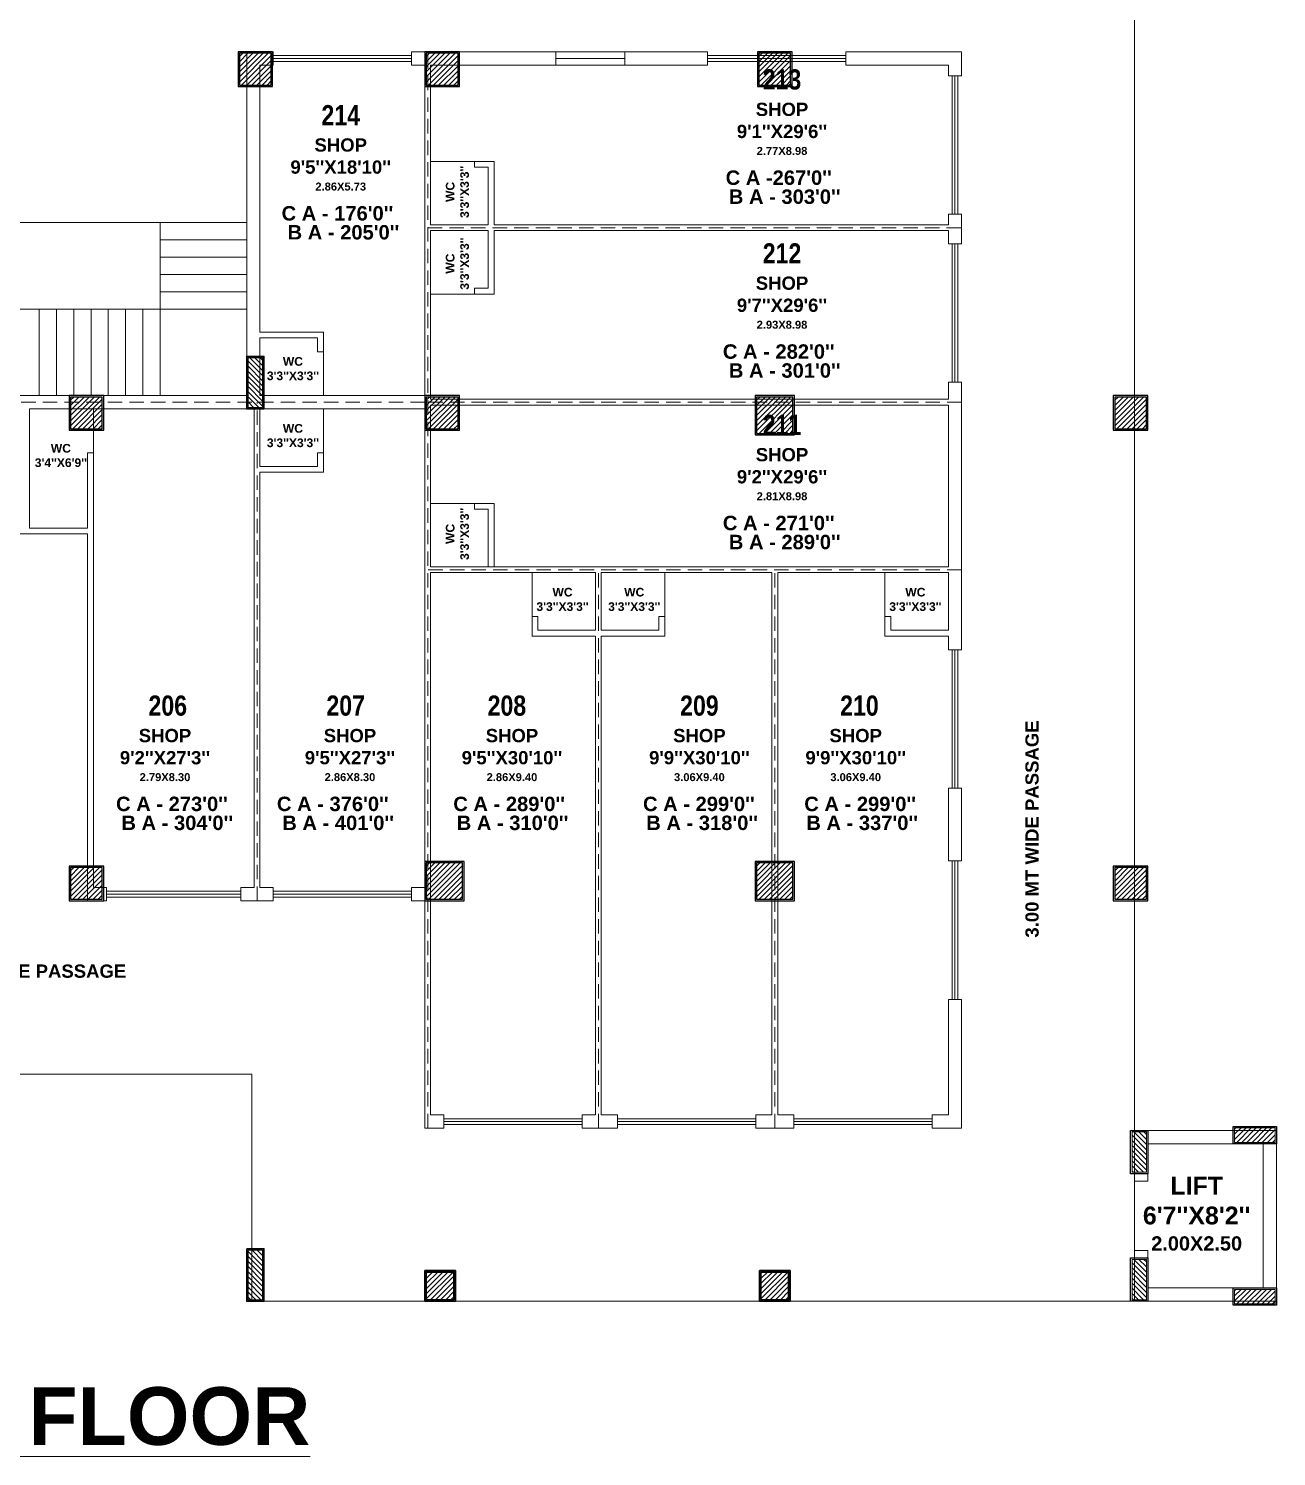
# Model space of a CAD drawing. Header units: metres. Extents: x 0 to 8495, y 0 to 3455.
# Drawn here: x 8299.6 to 8321.24, y 173.93 to 198.69 of the extents above; entities that cross this region are included whole.
import ezdxf

# ---------------------------------------------------------------- set-up
doc = ezdxf.new("R2010")
doc.units = ezdxf.units.M
doc.header["$MEASUREMENT"] = 0
doc.linetypes.add('DASH2', pattern=[0.375, 0.25, -0.125])
doc.layers.get('0').update_dxf_attribs({"lineweight": 18})
doc.layers.add('Columns', color=12, linetype='Continuous', lineweight=25)
doc.layers.add('furniture', color=30, linetype='Continuous', lineweight=20)
doc.styles.get("Standard").update_dxf_attribs({"font": 'ARIALN.TTF', "height": 0.2})

msp = doc.modelspace()

# ---------------------------------------------------------------- hatches: boundary and pattern name
at = {"layer": 'Columns'}
h = msp.add_hatch(dxfattribs=at)
h.set_pattern_fill('ANSI31', scale=0.5)
h.set_pattern_definition([(45, (1172.101216, -260.074664), (-0.0441941738, 0.0441941738), [])])
h.paths.add_polyline_path([(8303.258, 197.711), (8303.808, 197.711), (8303.808, 198.261), (8303.258, 198.261)])
h = msp.add_hatch(dxfattribs=at)
h.set_pattern_fill('ANSI31', scale=0.5)
h.set_pattern_definition([(45, (1175.341216, -260.074664), (-0.0441941738, 0.0441941738), [])])
h.paths.add_polyline_path([(8306.498, 197.711), (8307.048, 197.711), (8307.048, 198.261), (8306.498, 198.261)])
h = msp.add_hatch(dxfattribs=at)
h.set_pattern_fill('ANSI31', scale=0.5)
h.set_pattern_definition([(45, (1181.111216, -260.074664), (-0.0441941738, 0.0441941738), [])])
h.paths.add_polyline_path([(8312.268, 197.711), (8312.818, 197.711), (8312.818, 198.261), (8312.268, 198.261)])
at = {"layer": 'Columns', "lineweight": 0}
h = msp.add_hatch(dxfattribs=at)
h.set_pattern_fill('ANSI31', color=1, scale=0.5, angle=-90)
h.set_pattern_definition([(315, (1169.875055, -258.413656), (0.0441941738, 0.0441941738), [])])
h.paths.add_polyline_path([(8303.658, 192.981), (8303.408, 192.981), (8303.408, 192.121), (8303.658, 192.121)])
at = {"layer": 'Columns'}
h = msp.add_hatch(dxfattribs=at)
h.set_pattern_fill('ANSI31', scale=0.5)
h.set_pattern_definition([(45, (1169.171216, -266.034664), (-0.0441941738, 0.0441941738), [])])
h.paths.add_polyline_path([(8300.328, 191.751), (8300.878, 191.751), (8300.878, 192.301), (8300.328, 192.301)])
h = msp.add_hatch(dxfattribs=at)
h.set_pattern_fill('ANSI31', scale=0.5)
h.set_pattern_definition([(45, (1175.341216, -266.034664), (-0.0441941738, 0.0441941738), [])])
h.paths.add_polyline_path([(8306.498, 191.751), (8307.048, 191.751), (8307.048, 192.301), (8306.498, 192.301)])
h = msp.add_hatch(dxfattribs=at)
h.set_pattern_fill('ANSI31', color=6, scale=0.5)
h.set_pattern_definition([(45, (1181.186216, -266.184664), (-0.0441941738, 0.0441941738), [])])
h.paths.add_polyline_path([(8312.858, 191.671), (8312.858, 192.301), (8312.228, 192.301), (8312.228, 191.671)])
h = msp.add_hatch(dxfattribs=at)
h.set_pattern_fill('ANSI31', scale=0.5)
h.set_pattern_definition([(45, (1187.28211, -266.034664), (-0.0441941738, 0.0441941738), [])])
h.paths.add_polyline_path([(8318.439, 191.751), (8318.989, 191.751), (8318.989, 192.301), (8318.439, 192.301)])
h = msp.add_hatch(dxfattribs=at)
h.set_pattern_fill('ANSI31', color=6, scale=0.5)
h.set_pattern_definition([(45, (1175.456216, -274.264664), (-0.0441941738, 0.0441941738), [])])
h.paths.add_polyline_path([(8307.128, 183.591), (8307.128, 184.221), (8306.498, 184.221), (8306.498, 183.591)])
h = msp.add_hatch(dxfattribs=at)
h.set_pattern_fill('ANSI31', color=6, scale=0.5)
h.set_pattern_definition([(45, (1181.186216, -274.264664), (-0.0441941738, 0.0441941738), [])])
h.paths.add_polyline_path([(8312.858, 183.591), (8312.858, 184.221), (8312.228, 184.221), (8312.228, 183.591)])
h = msp.add_hatch(dxfattribs=at)
h.set_pattern_fill('ANSI31', scale=0.5)
h.set_pattern_definition([(45, (1169.171216, -274.194664), (-0.0441941738, 0.0441941738), [])])
h.paths.add_polyline_path([(8300.328, 183.591), (8300.878, 183.591), (8300.878, 184.141), (8300.328, 184.141)])
h = msp.add_hatch(dxfattribs=at)
h.set_pattern_fill('ANSI31', scale=0.5)
h.set_pattern_definition([(45, (1187.28211, -274.194664), (-0.0441941738, 0.0441941738), [])])
h.paths.add_polyline_path([(8318.439, 183.591), (8318.989, 183.591), (8318.989, 184.141), (8318.439, 184.141)])
at = {"layer": 'Columns', "lineweight": 0}
h = msp.add_hatch(dxfattribs=at)
h.set_pattern_fill('ANSI31', color=256, scale=0.5, angle=-90)
h.set_pattern_definition([(315, (1185.20595, -271.837556), (0.0441941738, 0.0441941738), [])])
h.paths.add_polyline_path([(8318.989, 179.557), (8318.739, 179.557), (8318.739, 178.857), (8318.989, 178.857)])
h = msp.add_hatch(dxfattribs=at)
h.set_pattern_fill('ANSI31', color=256, scale=0.5, angle=-180)
h.set_pattern_definition([(225, (7869.82386, 7313.16043), (0.0441941738, -0.0441941738), [])])
h.paths.add_polyline_path([(8321.219, 179.377), (8321.219, 179.627), (8320.519, 179.627), (8320.519, 179.377)])
h = msp.add_hatch(dxfattribs=at)
h.set_pattern_fill('ANSI31', color=1, scale=0.5, angle=90)
h.set_pattern_definition([(135, (15437.190956, 628.04252), (-0.0441941738, -0.0441941738), [])])
h.paths.add_polyline_path([(8303.408, 176.647), (8303.658, 176.647), (8303.658, 177.507), (8303.408, 177.507)])
h = msp.add_hatch(dxfattribs=at)
h.set_pattern_fill('ANSI31', color=256, scale=0.5, angle=-90)
h.set_pattern_definition([(315, (1185.20595, -274.047556), (0.0441941738, 0.0441941738), [])])
h.paths.add_polyline_path([(8318.989, 177.347), (8318.739, 177.347), (8318.739, 176.647), (8318.989, 176.647)])
at = {"layer": 'Columns', "lineweight": 20}
h = msp.add_hatch(dxfattribs=at)
h.set_pattern_fill('ANSI31', color=5, scale=0.5)
h.set_pattern_definition([(45, (1175.306216, -281.208564), (-0.0441941738, 0.0441941738), [])])
h.paths.add_polyline_path([(8306.498, 176.647), (8306.978, 176.647), (8306.978, 177.127), (8306.498, 177.127)])
h = msp.add_hatch(dxfattribs=at)
h.set_pattern_fill('ANSI31', color=5, scale=0.5)
h.set_pattern_definition([(45, (1181.111216, -281.208564), (-0.0441941738, 0.0441941738), [])])
h.paths.add_polyline_path([(8312.303, 176.647), (8312.783, 176.647), (8312.783, 177.127), (8312.303, 177.127)])
at = {"layer": 'Columns', "lineweight": 0}
h = msp.add_hatch(dxfattribs=at)
h.set_pattern_fill('ANSI31', color=256, scale=0.5, angle=-180)
h.set_pattern_definition([(225, (7869.82386, 7310.36043), (0.0441941738, -0.0441941738), [])])
h.paths.add_polyline_path([(8321.219, 176.577), (8321.219, 176.827), (8320.519, 176.827), (8320.519, 176.577)])

# ---------------------------------------------------------------- linework, layer by layer
at = {"color": 251, "lineweight": 0}
for p, q in [((8318.784, 199.686), (8318.784, 179.102)), ((8301.883, 195.326), (8297.883, 195.326)), ((8301.883, 192.326), (8301.883, 195.326)), ((8303.383, 195.326), (8301.883, 195.326)), ((8303.383, 195.026), (8301.883, 195.026)), ((8303.383, 194.726), (8301.883, 194.726)), ((8303.383, 194.426), (8301.883, 194.426)), ((8303.383, 194.126), (8301.883, 194.126)), ((8303.383, 193.826), (8297.883, 193.826)), ((8299.783, 192.326), (8299.783, 193.826)), ((8300.083, 192.326), (8300.083, 193.826)), ((8300.383, 192.326), (8300.383, 193.826)), ((8300.683, 192.326), (8300.683, 193.826)), ((8300.983, 192.326), (8300.983, 193.826)), ((8301.283, 192.326), (8301.283, 193.826)), ((8301.583, 192.326), (8301.583, 193.826)), ((8303.473, 180.562), (8294.773, 180.562)), ((8303.473, 180.562), (8303.473, 176.622)), ((8303.473, 179.622), (8303.473, 176.622)), ((8318.784, 177.502), (8318.784, 176.622)), ((8318.784, 177.502), (8318.784, 176.622)), ((8318.784, 177.502), (8318.784, 176.622)), ((8318.784, 177.502), (8318.784, 176.622)), ((8319.654, 176.622), (8303.473, 176.622))]:
    msp.add_line(p, q, dxfattribs=at)
at = {"lineweight": 0}
for p, q in [((8303.843, 198.286), (8303.383, 198.286)), ((8303.383, 195.851), (8303.383, 198.286)), ((8303.383, 198.186), (8303.383, 196.226)), ((8303.843, 198.286), (8303.843, 198.056)), ((8311.373, 198.286), (8306.243, 198.286)), ((8306.243, 198.056), (8306.243, 198.286)), ((8311.373, 198.286), (8307.933, 198.286)), ((8311.373, 198.286), (8311.373, 198.056)), ((8315.783, 198.286), (8313.773, 198.286)), ((8315.553, 198.286), (8313.773, 198.286)), ((8313.773, 198.056), (8313.773, 198.286)), ((8315.783, 197.871), (8315.783, 198.286)), ((8303.843, 198.056), (8303.613, 198.056)), ((8303.613, 193.756), (8303.613, 198.056)), ((8303.613, 198.056), (8303.843, 198.056)), ((8306.473, 198.056), (8306.243, 198.056)), ((8306.243, 198.056), (8306.473, 198.056)), ((8306.473, 198.056), (8306.473, 192.326)), ((8311.373, 198.056), (8306.573, 198.056)), ((8306.573, 195.286), (8306.573, 198.056)), ((8315.553, 198.056), (8313.773, 198.056)), ((8315.553, 197.871), (8315.553, 198.056)), ((8315.553, 197.871), (8315.783, 197.871)), ((8306.573, 196.386), (8307.673, 196.386)), ((8306.573, 196.286), (8306.573, 196.386)), ((8306.573, 196.386), (8307.333, 196.386)), ((8306.573, 196.286), (8306.573, 196.386)), ((8307.333, 196.386), (8307.333, 196.286)), ((8307.673, 196.386), (8307.673, 195.286)), ((8306.573, 196.286), (8306.573, 195.286)), ((8306.573, 195.286), (8306.573, 196.286)), ((8307.333, 196.286), (8307.573, 196.286)), ((8307.573, 196.286), (8307.573, 195.286)), ((8303.383, 195.996), (8303.383, 192.326)), ((8303.383, 192.326), (8303.383, 195.996)), ((8303.383, 195.996), (8303.383, 192.326)), ((8315.553, 195.286), (8315.553, 195.471)), ((8315.553, 195.471), (8315.783, 195.471)), ((8315.783, 195.326), (8315.783, 195.471)), ((8315.783, 194.956), (8315.783, 195.471)), ((8303.613, 193.426), (8303.613, 195.186)), ((8303.613, 195.186), (8303.613, 193.426)), ((8307.573, 195.286), (8306.573, 195.286)), ((8307.573, 195.286), (8306.573, 195.286)), ((8307.573, 195.286), (8306.573, 195.286)), ((8307.573, 195.286), (8306.573, 195.286)), ((8306.573, 195.286), (8307.573, 195.286)), ((8306.573, 195.286), (8307.573, 195.286)), ((8306.573, 195.286), (8307.573, 195.286)), ((8306.573, 195.286), (8307.573, 195.286)), ((8307.573, 195.186), (8306.573, 195.186)), ((8307.573, 195.186), (8306.573, 195.186)), ((8307.573, 195.186), (8306.573, 195.186)), ((8306.573, 195.186), (8307.573, 195.186)), ((8306.573, 195.186), (8307.573, 195.186)), ((8306.573, 195.186), (8307.573, 195.186)), ((8306.573, 194.186), (8306.573, 195.186)), ((8306.573, 195.186), (8307.573, 195.186)), ((8306.573, 195.186), (8306.573, 194.186)), ((8306.573, 192.261), (8306.573, 195.186)), ((8307.573, 195.286), (8306.603, 195.286)), ((8307.573, 195.186), (8306.603, 195.186)), ((8307.573, 194.186), (8307.573, 195.186)), ((8315.553, 195.286), (8307.673, 195.286)), ((8315.553, 195.286), (8307.673, 195.286)), ((8315.553, 195.186), (8307.673, 195.186)), ((8307.673, 194.086), (8307.673, 195.186)), ((8315.553, 195.186), (8307.673, 195.186)), ((8315.553, 194.956), (8315.553, 195.186)), ((8315.783, 195.326), (8315.783, 194.956)), ((8315.553, 194.956), (8315.783, 194.956)), ((8306.573, 194.186), (8306.573, 194.086)), ((8306.573, 194.186), (8306.573, 194.086)), ((8307.333, 194.186), (8307.573, 194.186)), ((8307.333, 194.086), (8307.333, 194.186)), ((8306.573, 194.086), (8307.673, 194.086)), ((8306.573, 194.086), (8307.333, 194.086)), ((8304.713, 193.426), (8303.613, 193.426)), ((8304.713, 192.326), (8304.713, 193.426)), ((8303.613, 192.326), (8303.613, 193.326)), ((8303.613, 193.326), (8303.613, 192.326)), ((8304.613, 193.326), (8303.613, 193.326)), ((8304.613, 193.086), (8304.613, 193.326)), ((8304.713, 193.086), (8304.613, 193.086)), ((8304.713, 192.326), (8304.713, 193.086)), ((8315.553, 192.261), (8315.553, 192.556)), ((8315.553, 192.556), (8315.783, 192.556)), ((8315.783, 192.556), (8315.783, 192.326)), ((8315.783, 192.326), (8315.783, 192.556)), ((8297.883, 192.326), (8300.818, 192.326)), ((8300.818, 192.326), (8301.048, 192.326)), ((8301.048, 192.326), (8301.351, 192.326)), ((8301.048, 192.326), (8301.351, 192.326)), ((8301.283, 192.326), (8303.358, 192.326)), ((8301.581, 192.326), (8303.383, 192.326)), ((8303.358, 192.326), (8301.858, 192.326)), ((8306.473, 192.326), (8303.613, 192.326)), ((8315.553, 192.261), (8306.573, 192.261)), ((8306.573, 189.418), (8306.573, 192.161)), ((8315.553, 192.161), (8306.573, 192.161)), ((8315.553, 191.096), (8315.553, 192.161)), ((8315.553, 191.096), (8315.553, 192.161)), ((8315.553, 191.096), (8315.553, 192.161)), ((8315.553, 192.161), (8315.553, 191.096)), ((8315.553, 192.161), (8315.553, 191.096)), ((8315.553, 192.161), (8315.553, 191.096)), ((8315.553, 192.161), (8315.553, 191.096)), ((8315.783, 187.918), (8315.783, 192.326)), ((8299.613, 192.096), (8299.613, 190.026)), ((8299.613, 192.096), (8299.613, 190.026)), ((8299.613, 192.096), (8300.836, 192.096)), ((8300.653, 192.096), (8303.513, 192.096)), ((8300.723, 183.796), (8300.723, 192.096)), ((8300.723, 192.096), (8300.723, 191.336)), ((8302.513, 192.096), (8302.413, 192.096)), ((8302.513, 192.096), (8302.413, 192.096)), ((8302.513, 192.096), (8303.513, 192.096)), ((8303.513, 192.096), (8302.513, 192.096)), ((8303.513, 191.096), (8303.513, 192.096)), ((8303.513, 191.096), (8303.513, 192.096)), ((8303.513, 192.096), (8303.513, 191.096)), ((8303.513, 192.096), (8303.513, 191.096)), ((8303.513, 192.096), (8303.513, 191.096)), ((8303.513, 192.096), (8303.513, 191.096)), ((8303.613, 191.096), (8303.613, 192.096)), ((8303.613, 191.096), (8303.613, 192.096)), ((8303.613, 191.096), (8303.613, 192.096)), ((8303.613, 192.096), (8303.613, 191.096)), ((8303.613, 192.096), (8303.613, 191.096)), ((8303.613, 192.096), (8303.613, 191.096)), ((8303.613, 192.096), (8303.613, 191.096)), ((8303.613, 192.096), (8303.613, 192.096)), ((8306.473, 192.096), (8303.613, 192.096)), ((8304.713, 192.096), (8304.713, 190.996)), ((8304.713, 192.096), (8304.713, 191.336)), ((8306.473, 189.256), (8306.473, 192.096)), ((8300.623, 190.026), (8300.623, 191.336)), ((8300.723, 191.336), (8300.623, 191.336)), ((8304.613, 191.336), (8304.613, 191.096)), ((8304.713, 191.336), (8304.613, 191.336)), ((8303.513, 183.796), (8303.513, 190.996)), ((8304.613, 191.096), (8303.613, 191.096)), ((8303.613, 183.796), (8303.613, 190.996)), ((8304.713, 190.996), (8303.613, 190.996)), ((8315.553, 189.623), (8315.553, 190.996)), ((8315.553, 189.356), (8315.553, 190.996)), ((8306.573, 190.456), (8307.673, 190.456)), ((8306.573, 190.456), (8307.333, 190.456)), ((8307.333, 190.456), (8307.333, 190.356)), ((8307.673, 190.456), (8307.673, 189.356)), ((8307.333, 190.356), (8307.573, 190.356)), ((8307.573, 190.356), (8307.573, 189.356)), ((8300.623, 189.926), (8299.383, 189.926)), ((8299.613, 190.026), (8300.623, 190.026)), ((8300.623, 183.566), (8300.623, 189.926)), ((8306.573, 189.356), (8306.573, 189.446)), ((8306.573, 189.356), (8306.573, 189.446)), ((8315.553, 189.356), (8315.553, 189.446)), ((8306.473, 183.796), (8306.473, 189.256)), ((8315.553, 189.356), (8306.573, 189.356)), ((8315.553, 189.356), (8306.573, 189.356)), ((8307.573, 189.356), (8306.573, 189.356)), ((8307.573, 189.356), (8306.573, 189.356)), ((8306.573, 179.852), (8306.573, 189.256)), ((8309.433, 189.256), (8306.573, 189.256)), ((8309.433, 189.256), (8306.573, 189.256)), ((8315.553, 189.356), (8307.673, 189.356)), ((8309.433, 189.256), (8307.673, 189.256)), ((8308.333, 189.256), (8308.333, 188.156)), ((8308.433, 189.256), (8308.333, 189.256)), ((8308.333, 189.256), (8308.333, 188.496)), ((8308.433, 189.256), (8308.333, 189.256)), ((8308.433, 189.256), (8309.433, 189.256)), ((8309.433, 189.256), (8308.433, 189.256)), ((8309.433, 188.256), (8309.433, 189.256)), ((8309.433, 188.256), (8309.433, 189.256)), ((8309.433, 188.256), (8309.433, 189.256)), ((8309.433, 189.256), (8309.433, 188.256)), ((8309.433, 189.256), (8309.433, 188.256)), ((8309.433, 189.256), (8309.433, 188.256)), ((8309.433, 189.256), (8309.433, 188.256)), ((8309.533, 188.256), (8309.533, 189.256)), ((8309.533, 188.256), (8309.533, 189.256)), ((8309.533, 188.256), (8309.533, 189.256)), ((8309.533, 188.256), (8309.533, 189.256)), ((8309.533, 189.256), (8309.533, 188.256)), ((8309.533, 189.256), (8309.533, 188.256)), ((8309.533, 189.256), (8309.533, 188.256)), ((8310.533, 189.256), (8309.533, 189.256)), ((8309.533, 189.256), (8309.533, 188.256)), ((8309.533, 189.256), (8310.533, 189.256)), ((8312.493, 189.256), (8309.533, 189.256)), ((8310.533, 189.256), (8309.533, 189.256)), ((8312.493, 189.256), (8309.533, 189.256)), ((8312.493, 189.256), (8309.533, 189.256)), ((8310.533, 189.256), (8310.633, 189.256)), ((8310.533, 189.256), (8310.633, 189.256)), ((8310.633, 189.256), (8310.633, 188.156)), ((8310.633, 189.256), (8310.633, 188.496)), ((8312.493, 179.852), (8312.493, 189.256)), ((8312.593, 179.852), (8312.593, 189.256)), ((8315.553, 189.256), (8312.593, 189.256)), ((8315.553, 189.256), (8312.593, 189.256)), ((8315.553, 189.256), (8312.593, 189.256)), ((8314.453, 189.256), (8314.453, 188.156)), ((8314.453, 189.256), (8314.453, 188.496)), ((8315.553, 188.256), (8315.553, 189.256)), ((8308.333, 188.496), (8308.433, 188.496)), ((8308.433, 188.496), (8308.433, 188.256)), ((8310.533, 188.496), (8310.533, 188.256)), ((8310.633, 188.496), (8310.533, 188.496)), ((8314.453, 188.496), (8314.553, 188.496)), ((8314.553, 188.496), (8314.553, 188.256)), ((8308.433, 188.256), (8309.433, 188.256)), ((8309.433, 188.256), (8309.433, 188.346)), ((8309.533, 188.256), (8309.533, 188.346)), ((8310.533, 188.256), (8309.533, 188.256)), ((8314.553, 188.256), (8315.553, 188.256)), ((8315.553, 188.256), (8315.553, 188.346)), ((8308.333, 188.156), (8309.433, 188.156)), ((8309.433, 179.852), (8309.433, 188.156)), ((8309.533, 179.852), (8309.533, 188.156)), ((8310.633, 188.156), (8309.533, 188.156)), ((8314.453, 188.156), (8315.553, 188.156)), ((8315.553, 187.918), (8315.553, 188.156)), ((8315.553, 188.037), (8315.553, 188.156)), ((8315.553, 187.918), (8315.783, 187.918)), ((8315.553, 184.256), (8315.553, 185.518)), ((8315.553, 184.256), (8315.553, 185.518)), ((8315.553, 185.518), (8315.783, 185.518)), ((8315.783, 184.256), (8315.783, 185.518)), ((8315.553, 184.256), (8315.783, 184.256)), ((8300.723, 183.796), (8300.953, 183.796)), ((8300.953, 183.796), (8300.953, 183.566)), ((8303.283, 183.796), (8303.513, 183.796)), ((8303.283, 183.796), (8303.283, 183.566)), ((8303.283, 183.796), (8303.513, 183.796)), ((8303.283, 183.796), (8303.283, 183.566)), ((8303.613, 183.796), (8303.843, 183.796)), ((8303.843, 183.796), (8303.843, 183.566)), ((8306.243, 183.796), (8306.473, 183.796)), ((8306.243, 183.796), (8306.243, 183.566)), ((8300.953, 183.566), (8300.623, 183.566)), ((8303.843, 183.566), (8303.283, 183.566)), ((8303.283, 183.566), (8303.843, 183.566)), ((8303.843, 183.566), (8303.283, 183.566)), ((8303.283, 183.566), (8303.843, 183.566)), ((8306.243, 183.566), (8306.473, 183.566)), ((8306.473, 179.852), (8306.473, 183.566)), ((8306.473, 179.852), (8306.473, 183.566)), ((8315.553, 179.852), (8315.553, 181.856)), ((8315.553, 179.852), (8315.553, 181.856)), ((8315.553, 181.856), (8315.783, 181.856)), ((8315.783, 179.622), (8315.783, 181.856)), ((8306.473, 180.566), (8306.473, 179.622)), ((8306.573, 179.852), (8306.803, 179.852)), ((8306.573, 179.852), (8306.803, 179.852)), ((8306.803, 179.852), (8306.803, 179.622)), ((8306.803, 179.852), (8306.803, 179.622)), ((8309.203, 179.852), (8309.433, 179.852)), ((8309.203, 179.852), (8309.203, 179.622)), ((8309.533, 179.852), (8309.813, 179.852)), ((8309.813, 179.852), (8309.813, 179.622)), ((8312.213, 179.852), (8312.493, 179.852)), ((8312.213, 179.852), (8312.213, 179.622)), ((8312.593, 179.852), (8312.873, 179.852)), ((8312.873, 179.852), (8312.873, 179.622)), ((8315.273, 179.852), (8315.553, 179.852)), ((8315.273, 179.852), (8315.273, 179.622)), ((8306.803, 179.622), (8306.473, 179.622)), ((8306.803, 179.622), (8306.473, 179.622)), ((8309.813, 179.622), (8309.203, 179.622)), ((8312.873, 179.622), (8312.213, 179.622)), ((8315.783, 179.622), (8315.273, 179.622)), ((8321.244, 179.582), (8318.784, 179.582)), ((8321.244, 176.622), (8321.244, 179.582)), ((8321.014, 179.352), (8319.014, 179.352)), ((8321.014, 176.852), (8321.014, 179.352)), ((8321.014, 176.852), (8321.014, 179.352)), ((8319.014, 178.702), (8318.784, 178.702)), ((8319.014, 177.502), (8318.784, 177.502)), ((8319.014, 176.852), (8321.014, 176.852)), ((8318.784, 176.622), (8321.244, 176.622))]:
    msp.add_line(p, q, dxfattribs=at)
at = {"color": 193, "lineweight": 0}
for p, q in [((8303.843, 198.221), (8306.243, 198.221)), ((8303.843, 198.121), (8306.243, 198.121)), ((8311.373, 198.221), (8313.773, 198.221)), ((8311.373, 198.121), (8313.773, 198.121)), ((8315.618, 195.471), (8315.618, 197.871)), ((8315.718, 195.471), (8315.718, 197.871)), ((8315.618, 192.556), (8315.618, 194.956)), ((8315.718, 192.556), (8315.718, 194.956)), ((8315.618, 185.518), (8315.618, 187.918)), ((8315.718, 185.518), (8315.718, 187.918)), ((8315.618, 181.856), (8315.618, 184.256)), ((8315.718, 181.856), (8315.718, 184.256)), ((8300.953, 183.731), (8303.283, 183.731)), ((8303.843, 183.731), (8306.243, 183.731)), ((8300.953, 183.631), (8303.283, 183.631)), ((8303.843, 183.631), (8306.243, 183.631)), ((8306.803, 179.787), (8309.203, 179.787)), ((8309.813, 179.787), (8312.213, 179.787)), ((8312.873, 179.787), (8315.273, 179.787)), ((8306.803, 179.687), (8309.203, 179.687)), ((8309.813, 179.687), (8312.213, 179.687)), ((8312.873, 179.687), (8315.273, 179.687))]:
    msp.add_line(p, q, dxfattribs=at)
at = {"color": 134, "lineweight": 0}
for p, q in [((8303.843, 198.171), (8306.243, 198.171)), ((8311.373, 198.171), (8313.773, 198.171)), ((8315.668, 195.471), (8315.668, 197.871)), ((8306.573, 196.386), (8307.333, 196.386)), ((8315.668, 192.556), (8315.668, 194.956)), ((8306.573, 194.086), (8307.333, 194.086)), ((8304.713, 192.326), (8304.713, 193.086)), ((8304.713, 192.096), (8304.713, 191.336)), ((8306.573, 190.456), (8307.333, 190.456)), ((8308.333, 189.256), (8308.333, 188.496)), ((8310.633, 189.256), (8310.633, 188.496)), ((8314.453, 189.256), (8314.453, 188.496)), ((8315.668, 185.518), (8315.668, 187.918)), ((8315.668, 181.856), (8315.668, 184.256)), ((8300.953, 183.681), (8303.283, 183.681)), ((8303.843, 183.681), (8306.243, 183.681)), ((8306.803, 179.737), (8309.203, 179.737)), ((8309.813, 179.737), (8312.213, 179.737)), ((8312.873, 179.737), (8315.273, 179.737))]:
    msp.add_line(p, q, dxfattribs=at)
at = {"color": 1, "linetype": 'DASH2', "lineweight": 0}
for p, q in [((8306.523, 179.622), (8306.523, 198.286)), ((8306.523, 195.236), (8315.783, 195.236)), ((8306.473, 192.211), (8294.633, 192.211)), ((8303.563, 183.566), (8303.563, 192.211)), ((8315.783, 192.211), (8306.473, 192.211)), ((8315.783, 189.306), (8306.523, 189.306)), ((8309.483, 179.622), (8309.483, 189.306)), ((8312.543, 179.622), (8312.543, 189.306))]:
    msp.add_line(p, q, dxfattribs=at)
at = {"color": 1, "lineweight": 0}
msp.add_line((8306.473, 183.566), (8306.523, 183.566), dxfattribs=at)
for points in [[(8309.942, 198.286), (8308.742, 198.286), (8308.742, 198.056), (8309.942, 198.056)], [(8308.742, 198.171), (8309.942, 198.171), (8309.942, 198.171), (8308.742, 198.171)]]:
    msp.add_lwpolyline(points, close=True, dxfattribs=at)
at = {"lineweight": 0}
for points in [[(8307.573, 195.286), (8306.573, 195.286)], [(8307.573, 195.186), (8306.573, 195.186)], [(8315.553, 190.996), (8315.553, 192.161)], [(8303.513, 190.996), (8303.513, 192.096)], [(8303.613, 191.096), (8303.613, 192.096)], [(8309.433, 188.256), (8309.433, 189.256)], [(8309.533, 188.256), (8309.533, 189.256)], [(8318.784, 179.582), (8318.784, 177.502)], [(8319.014, 179.352), (8319.014, 178.702)], [(8318.784, 177.502), (8318.784, 176.622)], [(8319.014, 177.502), (8319.014, 176.852), (8321.014, 176.852)], [(8319.014, 177.502), (8319.014, 176.852)]]:
    msp.add_lwpolyline(points, dxfattribs=at)
at = {"layer": 'Columns', "color": 7}
for points in [[(8303.233, 197.686), (8303.833, 197.686), (8303.833, 198.286), (8303.233, 198.286)], [(8303.258, 197.711), (8303.808, 197.711), (8303.808, 198.261), (8303.258, 198.261)], [(8306.473, 197.686), (8307.073, 197.686), (8307.073, 198.286), (8306.473, 198.286)], [(8306.498, 197.711), (8307.048, 197.711), (8307.048, 198.261), (8306.498, 198.261)], [(8312.243, 197.686), (8312.843, 197.686), (8312.843, 198.286), (8312.243, 198.286)], [(8312.268, 197.711), (8312.818, 197.711), (8312.818, 198.261), (8312.268, 198.261)], [(8300.303, 191.726), (8300.903, 191.726), (8300.903, 192.326), (8300.303, 192.326)], [(8300.328, 191.751), (8300.878, 191.751), (8300.878, 192.301), (8300.328, 192.301)], [(8306.473, 191.726), (8307.073, 191.726), (8307.073, 192.326), (8306.473, 192.326)], [(8306.498, 191.751), (8307.048, 191.751), (8307.048, 192.301), (8306.498, 192.301)], [(8318.414, 191.726), (8319.014, 191.726), (8319.014, 192.326), (8318.414, 192.326)], [(8318.439, 191.751), (8318.989, 191.751), (8318.989, 192.301), (8318.439, 192.301)], [(8300.303, 183.566), (8300.903, 183.566), (8300.903, 184.166), (8300.303, 184.166)], [(8300.328, 183.591), (8300.878, 183.591), (8300.878, 184.141), (8300.328, 184.141)], [(8318.414, 183.566), (8319.014, 183.566), (8319.014, 184.166), (8318.414, 184.166)], [(8318.439, 183.591), (8318.989, 183.591), (8318.989, 184.141), (8318.439, 184.141)]]:
    msp.add_lwpolyline(points, close=True, dxfattribs=at)
at = {"layer": 'Columns', "color": 1, "lineweight": 30}
for points in [[(8303.683, 192.096), (8303.383, 192.096), (8303.383, 193.006), (8303.683, 193.006)], [(8303.383, 177.532), (8303.683, 177.532), (8303.683, 176.622), (8303.383, 176.622)]]:
    msp.add_lwpolyline(points, close=True, dxfattribs=at)
at = {"layer": 'Columns', "color": 1, "lineweight": 0}
for points in [[(8303.658, 192.121), (8303.408, 192.121), (8303.408, 192.981), (8303.658, 192.981)], [(8303.408, 177.507), (8303.658, 177.507), (8303.658, 176.647), (8303.408, 176.647)]]:
    msp.add_lwpolyline(points, close=True, dxfattribs=at)
at = {"layer": 'Columns', "color": 6}
for points in [[(8312.203, 191.646), (8312.883, 191.646), (8312.883, 192.326), (8312.203, 192.326)], [(8312.228, 191.671), (8312.858, 191.671), (8312.858, 192.301), (8312.228, 192.301)], [(8306.473, 183.566), (8307.153, 183.566), (8307.153, 184.246), (8306.473, 184.246)], [(8306.498, 183.591), (8307.128, 183.591), (8307.128, 184.221), (8306.498, 184.221)], [(8312.203, 183.566), (8312.883, 183.566), (8312.883, 184.246), (8312.203, 184.246)], [(8312.228, 183.591), (8312.858, 183.591), (8312.858, 184.221), (8312.228, 184.221)]]:
    msp.add_lwpolyline(points, close=True, dxfattribs=at)
at = {"layer": 'Columns'}
for points in [[(8319.014, 178.832), (8318.714, 178.832), (8318.714, 179.582), (8319.014, 179.582)], [(8320.494, 179.352), (8320.494, 179.652), (8321.244, 179.652), (8321.244, 179.352)], [(8319.014, 176.622), (8318.714, 176.622), (8318.714, 177.372), (8319.014, 177.372)], [(8320.494, 176.552), (8320.494, 176.852), (8321.244, 176.852), (8321.244, 176.552)]]:
    msp.add_lwpolyline(points, close=True, dxfattribs=at)
at = {"layer": 'Columns', "lineweight": 0}
for points in [[(8318.989, 178.857), (8318.739, 178.857), (8318.739, 179.557), (8318.989, 179.557)], [(8320.519, 179.377), (8320.519, 179.627), (8321.219, 179.627), (8321.219, 179.377)], [(8318.989, 176.647), (8318.739, 176.647), (8318.739, 177.347), (8318.989, 177.347)], [(8320.519, 176.577), (8320.519, 176.827), (8321.219, 176.827), (8321.219, 176.577)]]:
    msp.add_lwpolyline(points, close=True, dxfattribs=at)
at = {"layer": 'Columns', "color": 5, "lineweight": 30}
for points in [[(8306.473, 176.622), (8307.003, 176.622), (8307.003, 177.152), (8306.473, 177.152)], [(8306.498, 176.647), (8306.978, 176.647), (8306.978, 177.127), (8306.498, 177.127)], [(8312.278, 176.622), (8312.808, 176.622), (8312.808, 177.152), (8312.278, 177.152)], [(8312.303, 176.647), (8312.783, 176.647), (8312.783, 177.127), (8312.303, 177.127)]]:
    msp.add_lwpolyline(points, close=True, dxfattribs=at)
at = {"layer": 'furniture', "color": 167}
msp.add_lwpolyline([(8321.014, 176.852), (8319.014, 176.852)], dxfattribs=at)
at = {"layer": 'furniture', "color": 57, "true_color": 0x80812c}
msp.add_lwpolyline([(8321.014, 176.852), (8319.014, 176.852)], dxfattribs=at)

# ---------------------------------------------------------------- texts
at = {"color": 57, "lineweight": -2, "true_color": 0x80812c, "char_height": 0.35, "width": 5.87922, "attachment_point": 5}
for s, insert in [('{\\fArial Narrow|b1|i0|c0|p34;213}', (8312.668, 197.806)), ('{\\fArial Narrow|b1|i0|c0|p34;212}', (8312.668, 194.792)), ('{\\fArial Narrow|b1|i0|c0|p34;211}', (8312.668, 191.818))]:
    msp.add_mtext(s, dxfattribs=dict(at, insert=insert))
at = {"color": 57, "linetype": 'ByBlock', "lineweight": -2, "true_color": 0x80812c, "char_height": 0.35, "width": 5.87922, "attachment_point": 5}
for s, insert in [('{\\fArial Narrow|b1|i0|c0|p34;214}', (8305.014, 197.188)), ('{\\fArial Narrow|b1|i0|c0|p34;206}', (8302.014, 186.948)), ('{\\fArial Narrow|b1|i0|c0|p34;207}', (8305.1, 186.948)), ('{\\fArial Narrow|b1|i0|c0|p34;208}', (8307.896, 186.948)), ('{\\fArial Narrow|b1|i0|c0|p34;209}', (8311.235, 186.948)), ('{\\fArial Narrow|b1|i0|c0|p34;210}', (8314.011, 186.948))]:
    msp.add_mtext(s, dxfattribs=dict(at, insert=insert))
at = {"color": 167, "lineweight": -2, "char_height": 0.23, "width": 5.87922, "attachment_point": 5}
for s, insert in [("{\\fArial|b1|i0|c0|p34;SHOP\\P9'1''X29'6''\\P\\H0.6x;2.77X8.98}", (8312.668, 196.951)), ("{\\fArial|b1|i0|c0|p34;SHOP\\P9'7''X29'6''\\P\\H0.6x;2.93X8.98}", (8312.668, 193.937)), ("{\\fArial|b1|i0|c0|p34;SHOP\\P9'2''X29'6''\\P\\H0.6x;2.81X8.98}", (8312.668, 190.963))]:
    msp.add_mtext(s, dxfattribs=dict(at, insert=insert))
at = {"color": 167, "linetype": 'ByBlock', "lineweight": -2, "char_height": 0.23, "width": 5.87922, "attachment_point": 5}
for s, insert in [("{\\fArial|b1|i0|c0|p34;SHOP\\P9'5''X18'10''\\P\\H0.6x;2.86X5.73}", (8305.014, 196.333)), ("{\\fArial|b1|i0|c0|p34;SHOP\\P9'2''X27'3''\\P\\H0.6x;2.79X8.30}", (8301.966, 186.092)), ("{\\fArial|b1|i0|c0|p34;SHOP\\P9'5''X27'3''\\P\\H0.6x;2.86X8.30}", (8305.174, 186.092)), ("{\\fArial|b1|i0|c0|p34;SHOP\\P9'5''X30'10''\\P\\H0.6x;2.86X9.40}", (8307.984, 186.092)), ("{\\fArial|b1|i0|c0|p34;SHOP\\P9'9''X30'10''\\P\\H0.6x;3.06X9.40}", (8311.235, 186.092)), ("{\\fArial|b1|i0|c0|p34;SHOP\\P9'9''X30'10''\\P\\H0.6x;3.06X9.40}", (8313.946, 186.092))]:
    msp.add_mtext(s, dxfattribs=dict(at, insert=insert))
at = {"color": 245, "lineweight": -2, "char_height": 0.15, "width": 2.26927, "attachment_point": 5, "rotation": 90}
for insert in [(8307.038, 195.858), (8307.038, 194.614), (8307.038, 189.928)]:
    msp.add_mtext("{\\fArial|b1|i0|c0|p34;WC\\P3'3''X3'3''}", dxfattribs=dict(at, insert=insert))
at = {"color": 1, "lineweight": -2, "true_color": 0xff1a1a, "char_height": 0.25, "width": 6.93704, "attachment_point": 8}
for s, insert in [("{\\fArial|b1|i0|c0|p34;C A -267'0''}", (8312.611, 195.976)), ("{\\fArial|b1|i0|c0|p34;B A - 303'0''}", (8312.715, 195.646)), ("{\\fArial|b1|i0|c0|p34;C A - 282'0''}", (8312.611, 192.961)), ("{\\fArial|b1|i0|c0|p34;B A - 301'0''}", (8312.715, 192.632)), ("{\\fArial|b1|i0|c0|p34;C A - 271'0''}", (8312.611, 189.988)), ("{\\fArial|b1|i0|c0|p34;B A - 289'0''}", (8312.715, 189.658))]:
    msp.add_mtext(s, dxfattribs=dict(at, insert=insert))
at = {"color": 1, "linetype": 'ByBlock', "lineweight": -2, "true_color": 0xff1a1a, "char_height": 0.25, "width": 6.93704, "attachment_point": 8}
for s, insert in [("{\\fArial|b1|i0|c0|p34;C A - 176'0''}", (8304.957, 195.358)), ("{\\fArial|b1|i0|c0|p34;B A - 205'0''}", (8305.061, 195.029)), ("{\\fArial|b1|i0|c0|p34;C A - 273'0''}", (8302.086, 185.117)), ("{\\fArial|b1|i0|c0|p34;C A - 376'0''}", (8304.876, 185.117)), ("{\\fArial|b1|i0|c0|p34;C A - 289'0''}", (8307.935, 185.117)), ("{\\fArial|b1|i0|c0|p34;C A - 299'0''}", (8311.226, 185.117)), ("{\\fArial|b1|i0|c0|p34;C A - 299'0''}", (8314.023, 185.117)), ("{\\fArial|b1|i0|c0|p34;B A - 304'0''}", (8302.179, 184.788)), ("{\\fArial|b1|i0|c0|p34;B A - 401'0''}", (8304.969, 184.788)), ("{\\fArial|b1|i0|c0|p34;B A - 310'0''}", (8307.994, 184.788)), ("{\\fArial|b1|i0|c0|p34;B A - 318'0''}", (8311.282, 184.788)), ("{\\fArial|b1|i0|c0|p34;B A - 337'0''}", (8314.058, 184.788))]:
    msp.add_mtext(s, dxfattribs=dict(at, insert=insert))
at = {"color": 245, "linetype": 'ByBlock', "lineweight": -2, "char_height": 0.15, "width": 2.26927, "attachment_point": 5}
for s, insert in [("{\\fArial|b1|i0|c0|p34;WC\\P3'3''X3'3''}", (8304.185, 192.792)), ("{\\fArial|b1|i0|c0|p34;WC\\P3'3''X3'3''}", (8304.185, 191.631)), ("{\\fArial|b1|i0|c0|p34;WC\\P3'4''X6'9''}", (8300.16, 191.286)), ("{\\fArial|b1|i0|c0|p34;WC\\P3'3''X3'3''}", (8308.861, 188.791)), ("{\\fArial|b1|i0|c0|p34;WC\\P3'3''X3'3''}", (8310.105, 188.791)), ("{\\fArial|b1|i0|c0|p34;WC\\P3'3''X3'3''}", (8314.981, 188.791))]:
    msp.add_mtext(s, dxfattribs=dict(at, insert=insert))
at = {"color": 251, "linetype": 'ByBlock', "lineweight": -2, "insert": (8317.006, 184.81), "char_height": 0.23, "width": 3.84541, "attachment_point": 5, "rotation": 90}
msp.add_mtext('{\\fArial|b1|i0|c0|p34;3.00 MT WIDE PASSAGE}', dxfattribs=at)
at = {"color": 251, "linetype": 'ByBlock', "lineweight": -2, "insert": (8299.41, 182.344), "char_height": 0.23, "width": 3.84541, "attachment_point": 5}
msp.add_mtext('{\\fArial|b1|i0|c0|p34;3.00 MT WIDE PASSAGE}', dxfattribs=at)
at = {"color": 87, "linetype": 'ByBlock', "lineweight": -2, "true_color": 0x51613d, "insert": (8319.86, 178.138), "char_height": 0.30931, "width": 4.67939, "attachment_point": 5}
msp.add_mtext("{\\fArial|b1|i0|c0|p34;LIFT\\P6'7''X8'2''\\P\\H0.8x;2.00X2.50}", dxfattribs=at)
at = {"lineweight": 0, "insert": (8286.224, 175.131), "char_height": 1, "attachment_point": 1}
msp.add_mtext_dynamic_manual_height_columns('\\pi6.6217;{\\fArial|b1|i0|c0|p34;\\L\\C93; SECOND FLOOR}', width=24.8777, gutter_width=1.25, heights=[0], dxfattribs=at)

doc.saveas('drawing.dxf')
